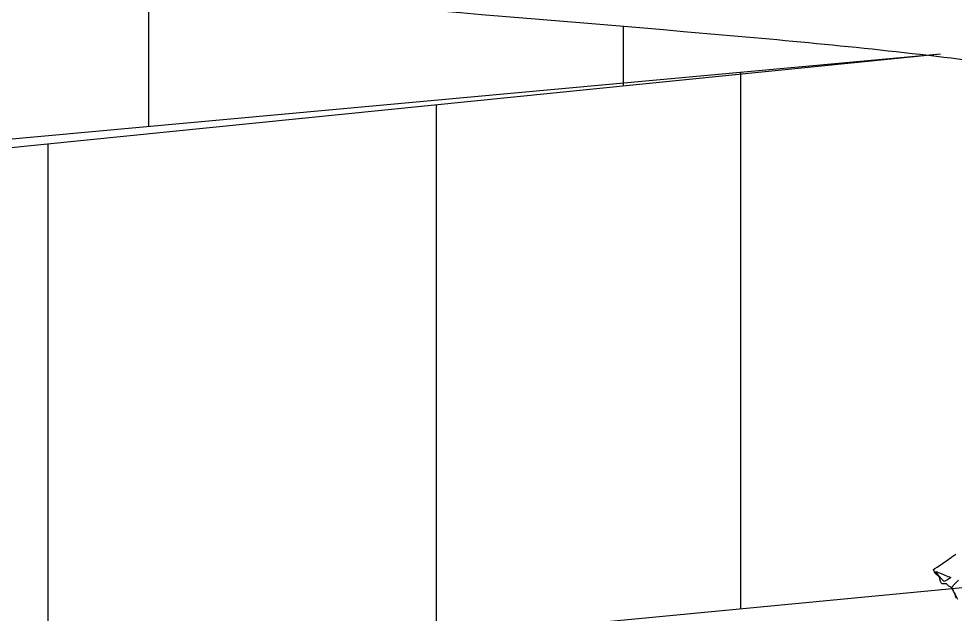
# Model space of a CAD drawing. Extents: x 115 to 1469, y 94 to 338.
# Drawn here: x 255.935 to 258.143, y 245.781 to 247.186 of the extents above; entities that cross this region are included whole.
import ezdxf

# ---------------------------------------------------------------- set-up
doc = ezdxf.new("R2010")
doc.units = 0
doc.layers.get('0').update_dxf_attribs({"linetype": 'CONTINUOUS'})
doc.layers.add('1', color=7, linetype='CONTINUOUS')

# ---------------------------------------------------------------- blocks, each defined once
blk = doc.blocks.new('DANCA')
for points in [[(0.22, 1.7254), (0.2165, 1.7361), (0.2115, 1.7454), (0.2093, 1.7504), (0.2072, 1.7546), (0.1994, 1.7589), (0.1958, 1.7618), (0.1929, 1.7653), (0.1815, 1.7653), (0.1787, 1.7675), (0.1766, 1.7717), (0.1751, 1.7774), (0.1737, 1.7832), (0.1644, 1.7924), (0.1602, 1.7981), (0.1573, 1.8045), (0.1616, 1.8067), (0.168, 1.8102), (0.1823, 1.8202), (0.1965, 1.8302), (0.2015, 1.8345), (0.2058, 1.8373), (0.2079, 1.8387), (0.2108, 1.8409), (0.2186, 1.8459)], [(0.2257, 1.7746), (0.2158, 1.7653), (0.2072, 1.7546), (0.2093, 1.7504), (0.2115, 1.7454), (0.2143, 1.7404), (0.2165, 1.7361), (0.2236, 1.7233)], [(0.1644, 1.7988), (0.1737, 1.7953), (0.1851, 1.7903), (0.1965, 1.7853), (0.2015, 1.7839), (0.2051, 1.7824), (0.1958, 1.776), (0.1908, 1.7732), (0.1865, 1.7717), (0.1808, 1.7782), (0.173, 1.786), (0.1666, 1.7938), (0.1644, 1.7967), (0.1644, 1.7988), (0.1644, 1.7988)]]:
    blk.add_lwpolyline(points)

msp = doc.modelspace()

# ---------------------------------------------------------------- linework, layer by layer
at = {"layer": '1', "color": 253}
for p, q in [((256.2411, 247.2541), (256.2411, 246.9317)), ((257.3606, 247.1672), (257.3606, 247.0274)), ((257.6373, 247.0596), (257.6373, 245.7941)), ((256.919, 246.9829), (256.919, 245.7257)), ((256.0032, 246.8907), (256.0032, 245.6384))]:
    msp.add_line(p, q, dxfattribs=at)
at = {"layer": '1', "color": 5}
for p, q in [((253.1297, 246.6465), (258.1086, 247.1028)), ((253.1311, 246.6013), (258.1086, 247.1028)), ((252.6595, 245.32), (261.5358, 246.1654))]:
    msp.add_line(p, q, dxfattribs=at)
for points, knots in [([(261.4496, 246.1572), (261.4507, 246.1611), (262.6827, 246.3275), (260.4485, 246.9657), (259.7296, 247.0763), (258.9438, 247.1883), (257.5562, 247.3129), (256.3276, 247.3916), (252.6595, 247.8058)], [3.628079, 3.628079, 3.628079, 3.628079, 3.707255, 4.197386, 5.286461, 5.820726, 6.419178, 9.523557, 9.523557, 9.523557, 9.523557]), ([(260.5756, 246.0739), (260.5767, 246.0779), (261.8087, 246.2443), (259.5801, 246.759), (258.8556, 246.9931), (258.0698, 247.1051), (256.7015, 247.2279), (255.4928, 247.3058), (252.6595, 247.7198)], [3.628079, 3.628079, 3.628079, 3.628079, 3.707255, 4.197386, 5.286461, 5.820726, 6.419178, 9.464512, 9.464512, 9.464512, 9.464512])]:
    msp.add_open_spline(points, degree=3, knots=knots, dxfattribs=at)

# ---------------------------------------------------------------- block references
at = {"layer": '1', "color": 21, "xscale": 0.862005414928575, "yscale": 0.8620054149285821, "zscale": 0.8620054149285786}
msp.add_blockref('DANCA', (257.9562, 244.3313), dxfattribs=at)

doc.saveas('drawing.dxf')
